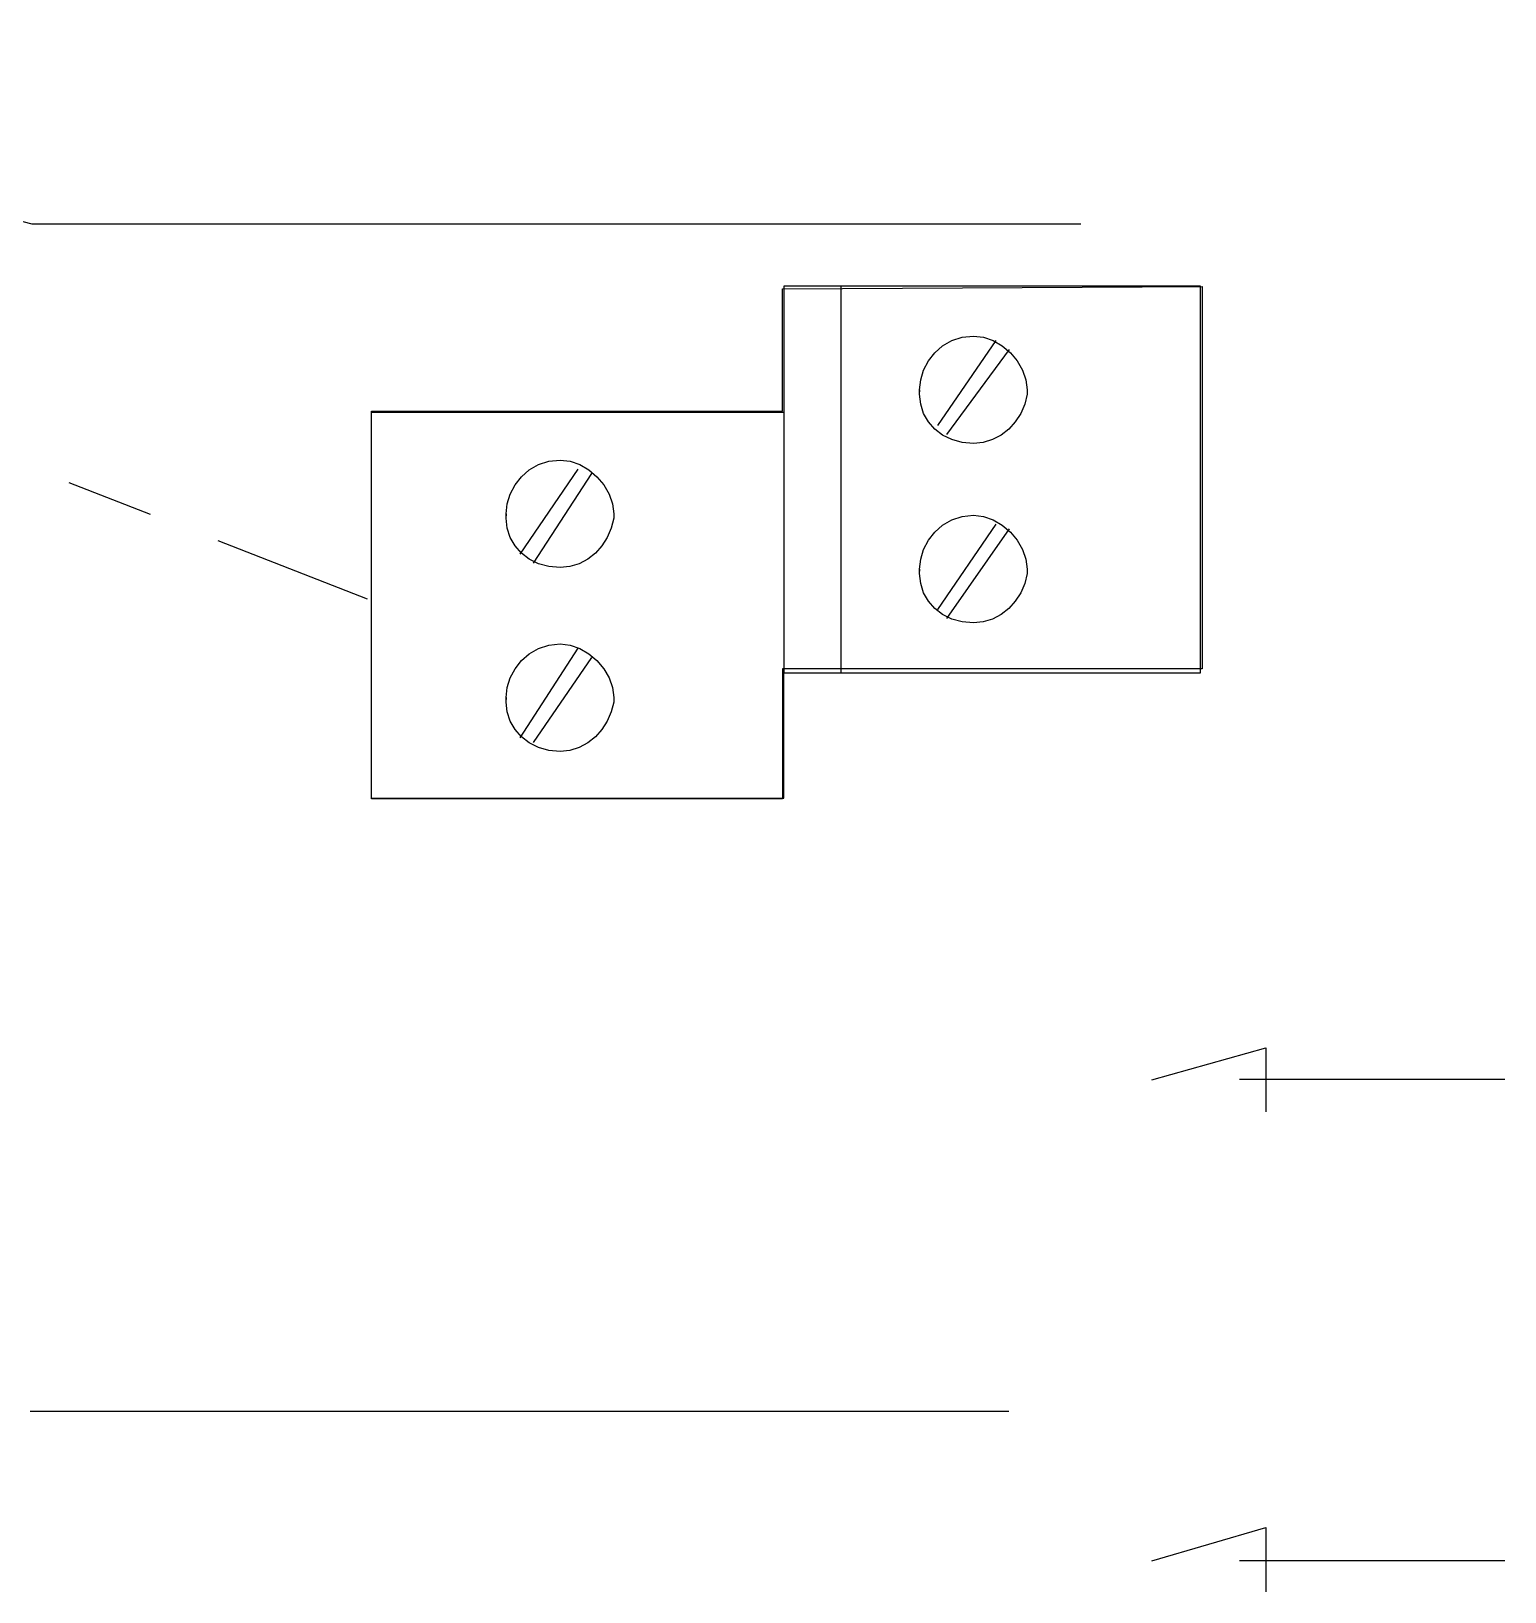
# Model space of a CAD drawing. Header units: metres. Extents: x 0 to 3575, y 0 to 842.
# Drawn here: x 366.3 to 424.9, y 333.1 to 395.1 of the extents above; entities that cross this region are included whole.
import ezdxf

# ---------------------------------------------------------------- set-up
doc = ezdxf.new("R2010")
doc.units = ezdxf.units.M
doc.layers.add('SCHEMATICS', color=7, linetype='Continuous')

msp = doc.modelspace()

# ---------------------------------------------------------------- linework, layer by layer
at = {"layer": 'SCHEMATICS', "color": 7}
for p, q in [((366.378, 387.43), (336.549, 395.092)), ((408.05, 387.43), (366.378, 387.43)), ((396.195, 384.86), (412.874, 384.947)), ((396.195, 379.992), (396.195, 384.86)), ((396.243, 384.96), (396.243, 369.603)), ((412.807, 384.96), (396.243, 384.96)), ((398.512, 384.96), (398.512, 369.603)), ((412.807, 369.603), (412.807, 384.96)), ((412.874, 384.947), (412.874, 369.754)), ((404.673, 382.805), (402.357, 379.422)), ((405.206, 382.45), (402.713, 379.065)), ((401.645, 380.667), (401.645, 380.845)), ((405.918, 380.845), (405.918, 380.667)), ((379.857, 379.94), (379.857, 364.622)), ((396.243, 379.94), (379.857, 379.94)), ((379.865, 364.601), (379.865, 379.992)), ((379.865, 379.992), (396.195, 379.992)), ((388.067, 377.698), (385.752, 374.315)), ((367.842, 377.168), (371.068, 375.908)), ((388.603, 377.521), (386.287, 373.959)), ((385.218, 375.741), (385.218, 375.919)), ((389.491, 375.919), (389.491, 375.741)), ((404.673, 375.502), (402.357, 372.118)), ((405.206, 375.324), (402.713, 371.762)), ((373.757, 374.856), (379.694, 372.536)), ((401.645, 373.542), (401.645, 373.72)), ((405.918, 373.72), (405.918, 373.542)), ((388.067, 370.575), (385.752, 367.014)), ((388.603, 370.217), (386.287, 366.834)), ((412.874, 369.754), (396.195, 369.754)), ((396.195, 369.754), (396.195, 364.601)), ((396.243, 364.622), (396.243, 369.603)), ((396.243, 369.603), (412.807, 369.603)), ((385.218, 368.437), (385.218, 368.615)), ((389.491, 368.615), (389.491, 368.437)), ((379.857, 364.622), (396.243, 364.622)), ((396.195, 364.601), (379.865, 364.601)), ((410.866, 353.431), (415.399, 354.707)), ((415.399, 354.707), (415.399, 352.157)), ((414.348, 353.461), (424.896, 353.461)), ((405.194, 340.256), (366.305, 340.256)), ((410.866, 334.319), (415.399, 335.642)), ((415.399, 335.642), (415.399, 333.092)), ((414.348, 334.335), (424.896, 334.335))]:
    msp.add_line(p, q, dxfattribs=at)
for points in [[(401.645, 380.845), (401.686, 381.245), (401.804, 381.631), (401.993, 381.992), (402.246, 382.316), (402.558, 382.589), (402.922, 382.8), (403.332, 382.935), (403.781, 382.983)], [(403.781, 382.983), (404.181, 382.935), (404.567, 382.8), (404.928, 382.589), (405.251, 382.316), (405.524, 381.992), (405.735, 381.631), (405.87, 381.245), (405.918, 380.845)], [(401.645, 380.845), (401.645, 380.838), (401.645, 380.82), (401.645, 380.798), (401.645, 380.779), (401.645, 380.767), (401.645, 380.77), (401.645, 380.794), (401.645, 380.845)], [(403.781, 378.709), (403.332, 378.75), (402.922, 378.865), (402.558, 379.047), (402.246, 379.288), (401.993, 379.579), (401.804, 379.911), (401.686, 380.277), (401.645, 380.667)], [(405.918, 380.667), (405.819, 380.277), (405.66, 379.911), (405.446, 379.579), (405.185, 379.288), (404.881, 379.047), (404.542, 378.865), (404.173, 378.75), (403.781, 378.709)], [(405.918, 380.667), (405.918, 380.667), (405.918, 380.667), (405.918, 380.667), (405.918, 380.667), (405.918, 380.667), (405.918, 380.667), (405.918, 380.667), (405.918, 380.667)], [(385.218, 375.919), (385.259, 376.317), (385.377, 376.703), (385.566, 377.064), (385.819, 377.388), (386.131, 377.661), (386.495, 377.872), (386.906, 378.008), (387.355, 378.056)], [(387.355, 378.056), (387.754, 378.008), (388.14, 377.872), (388.501, 377.661), (388.824, 377.388), (389.097, 377.064), (389.308, 376.703), (389.443, 376.317), (389.491, 375.919)], [(385.218, 375.919), (385.218, 375.911), (385.218, 375.894), (385.218, 375.872), (385.218, 375.852), (385.218, 375.84), (385.218, 375.844), (385.218, 375.868), (385.218, 375.919)], [(387.355, 373.783), (386.906, 373.823), (386.495, 373.938), (386.131, 374.121), (385.819, 374.361), (385.566, 374.652), (385.377, 374.984), (385.259, 375.35), (385.218, 375.741)], [(389.491, 375.741), (389.393, 375.35), (389.233, 374.984), (389.02, 374.652), (388.758, 374.361), (388.454, 374.121), (388.115, 373.938), (387.747, 373.823), (387.355, 373.783)], [(389.491, 375.741), (389.491, 375.741), (389.491, 375.741), (389.491, 375.741), (389.491, 375.741), (389.491, 375.741), (389.491, 375.741), (389.491, 375.741), (389.491, 375.741)], [(401.645, 373.72), (401.686, 374.119), (401.804, 374.506), (401.993, 374.868), (402.246, 375.192), (402.558, 375.465), (402.922, 375.676), (403.332, 375.812), (403.781, 375.86)], [(403.781, 375.86), (404.181, 375.812), (404.567, 375.676), (404.928, 375.465), (405.251, 375.192), (405.524, 374.868), (405.735, 374.506), (405.87, 374.119), (405.918, 373.72)], [(401.645, 373.72), (401.645, 373.712), (401.645, 373.695), (401.645, 373.673), (401.645, 373.653), (401.645, 373.642), (401.645, 373.645), (401.645, 373.669), (401.645, 373.72)], [(403.781, 371.582), (403.332, 371.622), (402.922, 371.738), (402.558, 371.92), (402.246, 372.161), (401.993, 372.453), (401.804, 372.785), (401.686, 373.151), (401.645, 373.542)], [(405.918, 373.542), (405.819, 373.151), (405.66, 372.785), (405.446, 372.453), (405.185, 372.161), (404.881, 371.92), (404.542, 371.738), (404.173, 371.622), (403.781, 371.582)], [(405.918, 373.542), (405.918, 373.542), (405.918, 373.542), (405.918, 373.542), (405.918, 373.542), (405.918, 373.542), (405.918, 373.542), (405.918, 373.542), (405.918, 373.542)], [(385.218, 368.615), (385.259, 369.014), (385.377, 369.4), (385.566, 369.761), (385.819, 370.085), (386.131, 370.358), (386.495, 370.569), (386.906, 370.704), (387.355, 370.752)], [(387.355, 370.752), (387.754, 370.704), (388.14, 370.569), (388.501, 370.358), (388.824, 370.085), (389.097, 369.761), (389.308, 369.4), (389.443, 369.014), (389.491, 368.615)], [(385.218, 368.615), (385.218, 368.608), (385.218, 368.59), (385.218, 368.568), (385.218, 368.548), (385.218, 368.537), (385.218, 368.54), (385.218, 368.564), (385.218, 368.615)], [(387.355, 366.479), (386.906, 366.52), (386.495, 366.635), (386.131, 366.817), (385.819, 367.058), (385.566, 367.349), (385.377, 367.681), (385.259, 368.047), (385.218, 368.437)], [(389.491, 368.437), (389.393, 368.047), (389.233, 367.681), (389.02, 367.349), (388.758, 367.058), (388.454, 366.817), (388.115, 366.635), (387.747, 366.52), (387.355, 366.479)], [(389.491, 368.437), (389.491, 368.437), (389.491, 368.437), (389.491, 368.437), (389.491, 368.437), (389.491, 368.437), (389.491, 368.437), (389.491, 368.437), (389.491, 368.437)]]:
    msp.add_lwpolyline(points, dxfattribs=at)

doc.saveas('drawing.dxf')
